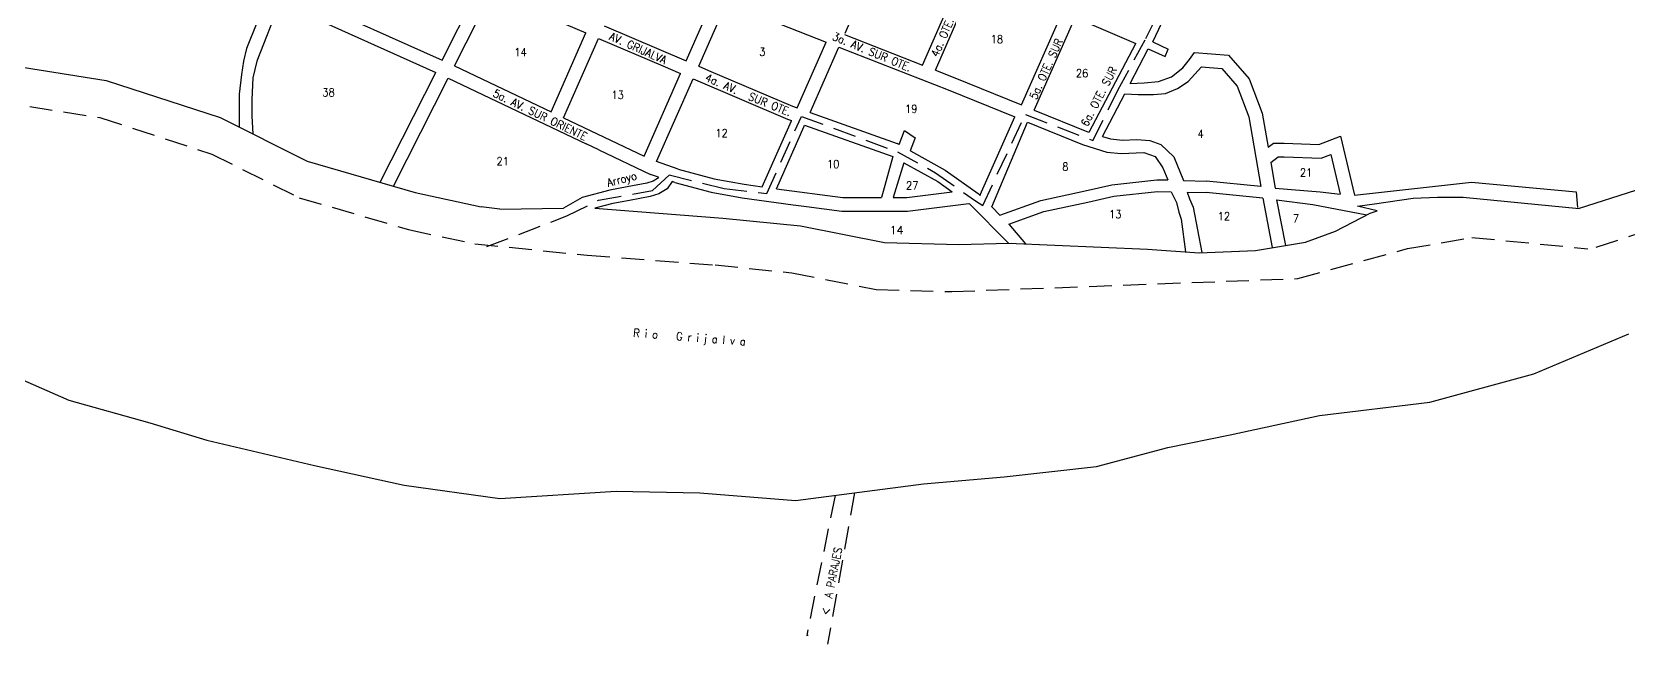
# Model space of a CAD drawing. Extents: x 518814 to 522207, y 1829203 to 1831578.
# Drawn here: x 520107 to 521503, y 1829228 to 1829764 of the extents above; entities that cross this region are included whole.
import ezdxf

# ---------------------------------------------------------------- set-up
doc = ezdxf.new("R2010")
doc.units = 0
doc.header["$LTSCALE"] = 80
doc.header["$MEASUREMENT"] = 0
doc.linetypes.add('HIDDEN', pattern=[0.375, 0.25, -0.125])
for name, color, linetype in [('4', 9, 'CONTINUOUS'), ('6', 10, 'HIDDEN'), ('9', 5, 'CONTINUOUS'), ('C', 1, 'CONTINUOUS'), ('D', 6, 'CONTINUOUS'), ('F', 15, 'CONTINUOUS')]:
    doc.layers.add(name, color=color, linetype=linetype)
doc.styles.add('ROMANS', font='romans', dxfattribs={"height": 7})

msp = doc.modelspace()

# ---------------------------------------------------------------- linework, layer by layer
at = {"layer": '4', "linetype": 'HIDDEN'}
for p, q in [((520749.985907, 1829622.2672), (520780.128371, 1829689.77311)), ((520780.128371, 1829689.77311), (520864.209979, 1829658.79981)), ((520976.054383, 1829691.361485), (521035.208023, 1829668.694911)), ((520864.209979, 1829658.79981), (520897.525334, 1829640.533505)), ((520897.525334, 1829640.533505), (520932.427133, 1829615.913703)), ((520932.427133, 1829615.913703), (520938.772915, 1829611.942767))]:
    msp.add_line(p, q, dxfattribs=at)
for points in [[(521035.208023, 1829668.694911), (521056.95979, 1829712.803394), (521081.558247, 1829758.050321), (521123.613674, 1829842.987533), (521163.265429, 1829932.643713), (521191.83138, 1829935.02513), (521211.668845, 1829938.994159), (521229.919314, 1829944.550799), (521249.756779, 1829953.282662), (521262.452757, 1829962.014525), (521270.387744, 1829971.540193)], [(522206.036266, 1829976.450205), (522169.037726, 1829960.261746), (522130.389025, 1829938.952659), (522086.302016, 1829917.451012), (522047.25207, 1829895.920698), (521975.361314, 1829863.918297), (521919.465375, 1829822.064475), (521878.400017, 1829792.981776), (521819.281514, 1829742.743609), (521774.609901, 1829707.586529), (521711.69591, 1829669.702884), (521658.685256, 1829639.578123), (521590.325574, 1829617.49785), (521522.800075, 1829590.441291), (521473.031625, 1829574.53392)], [(519742.656468, 1829717.430822), (519772.274491, 1829730.258529), (519834.289775, 1829738.577837), (519893.162819, 1829731.730996), (519976.190094, 1829725.111999), (520075.266623, 1829703.098762), (520166.273578, 1829688.79899), (520264.185934, 1829656.818454), (520340.613281, 1829618.626415), (520436.436348, 1829590.799894), (520494.474509, 1829578.254976)], [(520494.474509, 1829578.254976), (520592.658064, 1829568.388326)], [(520911.84773, 1829536.513495), (521214.411327, 1829547.881386), (521310.421625, 1829574.082697), (521366.686667, 1829583.872637)], [(521366.686667, 1829583.872637), (521468.219192, 1829574.020345)], [(520592.658064, 1829568.388326), (520704.505704, 1829559.788741), (520771.767342, 1829552.975358), (520845.521032, 1829538.241991), (520911.84773, 1829536.513495)]]:
    msp.add_lwpolyline(points, dxfattribs=at)
at = {"layer": '4', "color": 9, "linetype": 'HIDDEN'}
for points in [[(520938.772915, 1829611.942767), (520976.054383, 1829691.361485)], [(520504.860515, 1829575.888275), (520574.98673, 1829602.665767), (520602.668131, 1829616.516193), (520649.726513, 1829624.826449), (520664.489927, 1829638.676876), (520712.471022, 1829626.673173), (520749.985907, 1829622.2672)]]:
    msp.add_lwpolyline(points, dxfattribs=at)
at = {"layer": '6', "color": 10, "linetype": 'HIDDEN'}
for p, q in [((520809.491999, 1829358.210758), (520784.697226, 1829235.461627)), ((520826.6505, 1829360.44849), (520803.058619, 1829228.056422)), ((520784.697226, 1829235.461627), (520785.984555, 1829235.942444)), ((520784.697226, 1829235.461627), (520784.697226, 1829235.461627))]:
    msp.add_line(p, q, dxfattribs=at)
at = {"layer": '9', "linetype": 'CONTINUOUS'}
msp.add_line((520516.259132, 1829608.581502), (520499.777397, 1829610.758826), dxfattribs=at)
at = {"layer": '9'}
for points in [[(522206.652944, 1830017.178017), (522204.304267, 1830015.899798), (522154.996338, 1829994.325449), (522116.130249, 1829972.896505), (522072.04324, 1829951.394858), (522033.17715, 1829929.965913), (521960.520486, 1829897.622566), (521903.671986, 1829855.055485), (521862.30449, 1829825.758809), (521802.954583, 1829775.323998), (521759.049329, 1829740.770052), (521696.907207, 1829703.351188), (521645.097871, 1829673.909109), (521577.516723, 1829652.080303), (521510.008277, 1829625.030577), (521460.649969, 1829609.254299)], [(520051.236342, 1829742.120182), (520080.26918, 1829735.669545), (520171.853381, 1829721.279072), (520271.52342, 1829688.724434), (520347.772021, 1829650.621717), (520442.148438, 1829623.215296), (520499.777397, 1829610.758826)], [(521359.117444, 1829619.106591), (521460.649969, 1829609.254299)], [(520516.259132, 1829608.581502), (520571.847032, 1829609.355572)], [(520599.396794, 1829609.465581), (520711.389314, 1829600.854856), (520779.370324, 1829593.968603), (520852.681307, 1829579.323674), (520917.979154, 1829577.62199)], [(520052.506064, 1829479.408265), (520139.196505, 1829441.450952), (520209.96973, 1829421.548752), (520259.786574, 1829406.576662), (520354.090288, 1829384.391162), (520432.658542, 1829367.208474), (520516.375013, 1829355.319408), (520618.110245, 1829361.958019), (520691.239472, 1829360.365389), (520774.883241, 1829353.697243), (520886.95126, 1829368.312637), (520957.360974, 1829374.515035), (521038.176177, 1829383.473298), (521100.609107, 1829400.008482), (521155.28336, 1829411.213693), (521233.37905, 1829427.966984), (521329.820661, 1829439.753813), (521420.859596, 1829464.520238), (521503.921748, 1829499.61945)]]:
    msp.add_lwpolyline(points, dxfattribs=at)
at = {"layer": '9', "linetype": 'CONTINUOUS'}
for points in [[(520655.040423, 1829636.687295), (520654.156586, 1829635.40983), (520650.474019, 1829633.10676), (520644.769404, 1829631.394287), (520627.498987, 1829628.070939), (520612.403733, 1829625.3246), (520588.379556, 1829618.961212), (520571.847032, 1829609.355572)], [(520666.901907, 1829632.740533), (520662.617206, 1829626.54758), (520655.469227, 1829622.07725), (520647.635658, 1829619.725684), (520629.706798, 1829616.275632), (520615.018049, 1829613.60325), (520599.396794, 1829609.465581)], [(521336.683401, 1829619.236282), (521359.117444, 1829619.106591)], [(520961.412465, 1829578.774286), (521083.005418, 1829573.598332), (521128.051885, 1829570.453539), (521177.28872, 1829572.550068), (521221.287594, 1829579.887918), (521247.4774, 1829589.322296), (521277.857575, 1829605.04626), (521283.737545, 1829607.252663)], [(520917.979154, 1829577.62199), (520961.412465, 1829578.774286)]]:
    msp.add_lwpolyline(points, dxfattribs=at)
at = {"layer": 'F', "color": 15, "linetype": 'CONTINUOUS'}
for p, q in [((520818.242, 1829762.558), (520852.547, 1829840.34)), ((521087.500512, 1829754.998481), (521127.560295, 1829839.628521)), ((520886.171758, 1829734.591386), (520920.980302, 1829814.346885)), ((520328.181335, 1829800.54285), (520465.673, 1829739.058)), ((520465.684, 1829739.08), (520497.908, 1829802.739)), ((520476.64, 1829734.154), (520508.968, 1829798.018)), ((520508.968, 1829798.018), (520591.510011, 1829762.786422)), ((520897.355251, 1829730.215767), (520932.207673, 1829810.071744)), ((520323.613542, 1829789.439757), (520460.247, 1829728.339)), ((520689.156, 1829760.97), (520703.386, 1829793.223)), ((520690.237526, 1829733.693775), (520714.571, 1829788.846)), ((520736.352, 1829780.324), (520801.687, 1829754.761)), ((520972.697, 1829699.863), (521008.474, 1829781.03)), ((520983.821, 1829695.348), (521019.559, 1829776.427)), ((521019.559, 1829776.427), (521072.562, 1829753.548)), ((520561.136353, 1829693.667042), (520591.510011, 1829762.786422)), ((520571.978072, 1829688.508886), (520602.547453, 1829758.075234)), ((520602.547453, 1829758.075234), (520658.903, 1829734.021)), ((520607.376, 1829769.062), (520679.2, 1829738.405)), ((520679.199923, 1829738.405033), (520689.156, 1829760.97)), ((520817.719, 1829761.374), (520886.171758, 1829734.591386)), ((520776.316, 1829697.235), (520801.687, 1829754.761)), ((520787.653, 1829693.203), (520812.873, 1829750.385)), ((520812.873, 1829750.385), (520908.574, 1829712.94)), ((521031.788, 1829675.877), (521072.562, 1829753.548)), ((521067.765688, 1829718.59401), (521083.611, 1829748.778)), ((521087.500512, 1829754.998481), (521100.898671, 1829748.552334)), ((521124.006, 1829745.841), (521153.65, 1829743.293)), ((521153.65, 1829743.293), (521171.879, 1829722.615)), ((520411.534767, 1829632.105347), (520460.247, 1829728.339)), ((520476.524, 1829733.923), (520476.64, 1829734.154)), ((520476.524, 1829733.923), (520561.136353, 1829693.667042)), ((520658.903, 1829734.021), (520674.356, 1829727.425)), ((520690.237, 1829733.694), (520698.78, 1829730.047)), ((520698.78, 1829730.047), (520772.343, 1829698.648)), ((520897.355251, 1829730.215767), (520913.017, 1829724.088)), ((521130.14626, 1829733.269038), (521147.829, 1829731.749)), ((521147.829, 1829731.749), (521155.456614, 1829723.097082)), ((520423.261307, 1829628.700021), (520471.102, 1829723.213)), ((520471.102, 1829723.213), (520591.729638, 1829665.823048)), ((520642.401642, 1829655.003514), (520674.355437, 1829727.42524)), ((520653.395381, 1829650.19044), (520685.392936, 1829722.713431)), ((520685.392936, 1829722.713431), (520767.973, 1829687.466)), ((520913.017, 1829724.088), (520972.697, 1829699.863)), ((521155.456614, 1829723.097082), (521161.434, 1829716.317)), ((521161.434, 1829716.317), (521171.684, 1829689.308)), ((521171.879, 1829722.615), (521183.313, 1829692.485)), ((520908.574, 1829712.94), (520966.795536, 1829689.308034)), ((521043.436238, 1829672.248447), (521062.951522, 1829709.423427)), ((520571.978072, 1829688.508886), (520642.401642, 1829655.003514)), ((520745.877339, 1829628.219232), (520771.368, 1829686.017)), ((520767.973, 1829687.466), (520771.46, 1829686.225)), ((520771.368, 1829686.017), (520771.46, 1829686.225)), ((520772.343, 1829698.648), (520776.316, 1829697.235)), ((520787.653, 1829693.203), (520864.007, 1829666.046)), ((520983.821, 1829695.348), (521031.213, 1829676.111)), ((521171.684, 1829689.308), (521182.15972, 1829628.467239)), ((521183.313, 1829692.485), (521188.434073, 1829662.744756)), ((520758.25748, 1829626.551564), (520782.406, 1829681.305)), ((520782.406, 1829681.305), (520782.797, 1829682.193)), ((520782.797, 1829682.193), (520859.986, 1829654.74)), ((520977.921881, 1829684.791105), (521026.183, 1829665.201)), ((520602.859746, 1829660.527774), (520591.729638, 1829665.823048)), ((520602.859746, 1829660.527774), (520648.153, 1829638.979)), ((520865.488476, 1829665.228281), (520864.007, 1829666.046)), ((520875.482415, 1829659.712008), (520875.327985, 1829659.797248)), ((520672.261147, 1829643.578492), (520653.395381, 1829650.19044)), ((520859.986, 1829654.74), (520850.297453, 1829618.738907)), ((520869.651735, 1829649.223768), (520860.351416, 1829618.738907)), ((521190.721917, 1829649.458275), (521197.192973, 1829654.31468)), ((521190.721917, 1829649.458275), (521194.6103, 1829626.876783)), ((521197.192973, 1829654.31468), (521202.430934, 1829654.31468)), ((521202.430934, 1829654.31468), (521234.906293, 1829653.266416)), ((521234.906293, 1829653.266416), (521243.287031, 1829656.411209)), ((521243.287031, 1829656.411209), (521251.414259, 1829621.848332)), ((520655.040423, 1829636.687295), (520648.153, 1829638.979)), ((520669.205325, 1829631.974099), (520666.901907, 1829632.740533)), ((520936.625102, 1829621.084703), (520936.625102, 1829620.554374)), ((521183.775385, 1829618.175107), (521192.015851, 1829575.006165)), ((521195.710798, 1829616.654945), (521203.647493, 1829576.946015)), ((521227.566547, 1829612.585645), (521274.963435, 1829603.548331))]:
    msp.add_line(p, q, dxfattribs=at)
for points in [[(520312.653208, 1829794.341623), (520294.626743, 1829749.112504), (520291.901778, 1829738.204879), (520290.085134, 1829726.388286), (520288.26849, 1829709.117881), (520288.26849, 1829680.356639)], [(520323.613542, 1829789.439757), (520303.709962, 1829738.204879), (520300.076675, 1829723.66138), (520299.168353, 1829704.573037), (520299.168353, 1829690.029538), (520300.127615, 1829674.430434)], [(521083.611, 1829748.778), (521098.417533, 1829742.106193), (521100.898671, 1829748.552334)], [(521119.755344, 1829739.626909), (521124.006, 1829745.841)], [(521062.951522, 1829709.423427), (521074.62468, 1829708.824422), (521088.24338, 1829708.824422), (521098.719302, 1829709.872686), (521109.195224, 1829714.065743), (521118.623555, 1829720.355329), (521130.14626, 1829733.269038)], [(521067.765688, 1829718.59401), (521079.862642, 1829719.307064), (521092.433748, 1829720.355329), (521103.957263, 1829724.548386), (521113.800607, 1829732.189048), (521119.755344, 1829739.626909)], [(520936.625102, 1829621.084703), (520966.795536, 1829689.308034)], [(520865.488476, 1829665.228281), (520870.318181, 1829677.310288), (520879.746511, 1829671.020702), (520875.327985, 1829659.797248)], [(520946.569733, 1829610.603119), (520977.921881, 1829684.791105)], [(521043.436238, 1829672.248447), (521050.530059, 1829670.038644), (521061.005981, 1829668.99038), (521073.606122, 1829669.711057), (521085.019365, 1829668.719343), (521094.447702, 1829665.248338), (521105.860955, 1829654.339485), (521114.402331, 1829633.596097)], [(521188.434073, 1829662.744756), (521193.19092, 1829666.31468), (521202.624556, 1829666.31468), (521232.916769, 1829665.336885), (521251.845341, 1829672.439653), (521263.971255, 1829620.871459)], [(520875.482415, 1829659.712008), (520905.789678, 1829642.863425), (520934.82983, 1829622.350841), (520936.625102, 1829620.554374)], [(521026.183, 1829665.201), (521047.387282, 1829658.507737), (521059.958389, 1829657.459473), (521079.560859, 1829658.306341), (521089.485418, 1829654.835342), (521096.432618, 1829644.918202), (521100.765764, 1829634.189573)], [(520869.651735, 1829649.223768), (520899.394209, 1829632.689166), (520912.080552, 1829623.728136)], [(520669.205325, 1829631.974099), (520701.107267, 1829623.573259), (520728.160572, 1829618.497386), (520772.864278, 1829612.475571)], [(520672.261147, 1829643.578492), (520703.745039, 1829635.287739), (520730.069279, 1829630.348657), (520745.877339, 1829628.219232)], [(520953.811906, 1829603.356122), (520989.437522, 1829616.153009), (521028.495137, 1829624.603316), (521051.799209, 1829629.903093), (521091.177367, 1829634.162923), (521100.765764, 1829634.189573)], [(521114.402331, 1829633.596097), (521134.459431, 1829633.106585)], [(521182.15972, 1829628.467239), (521134.459431, 1829633.106585)], [(521263.971255, 1829620.871459), (521366.525169, 1829632.359424), (521457.873792, 1829623.713153), (521459.108233, 1829610.126155)], [(520758.25748, 1829626.551564), (520816.255733, 1829618.738907), (520850.297453, 1829618.738907)], [(520860.351416, 1829618.738907), (520872.193282, 1829618.738907), (520912.080552, 1829623.728136)], [(520961.62557, 1829595.537254), (520992.19708, 1829606.518682), (521030.661291, 1829614.840603), (521053.451278, 1829620.023468), (521091.594945, 1829624.149753), (521103.638313, 1829623.855824)], [(521103.638313, 1829623.855824), (521108.147632, 1829614.480638), (521110.242817, 1829606.094524), (521112.338001, 1829599.804939), (521116.2705, 1829571.276023)], [(521117.729158, 1829623.511925), (521119.671147, 1829617.625431), (521122.813924, 1829610.287581), (521130.533929, 1829570.559226)], [(521117.729158, 1829623.511925), (521134.215445, 1829623.109562)], [(521183.934575, 1829618.159257), (521134.215445, 1829623.109562)], [(521194.6103, 1829626.876783), (521233.858701, 1829623.915017), (521251.414259, 1829621.848332)], [(521195.710798, 1829616.654945), (521227.566547, 1829612.585645)], [(520772.864278, 1829612.475571), (520784.516417, 1829610.90597)], [(520784.516417, 1829610.90597), (520815.451136, 1829606.738907), (520872.940869, 1829606.738907), (520926.625885, 1829613.454004)], [(520926.625885, 1829613.454004), (520927.067698, 1829613.141928), (520961.412465, 1829578.774286)], [(520946.569733, 1829610.603119), (520953.811906, 1829603.356122)], [(520961.62557, 1829595.537254), (520976.061841, 1829578.150693)]]:
    msp.add_lwpolyline(points, dxfattribs=at)
at = {"layer": 'F', "linetype": 'CONTINUOUS'}
msp.add_lwpolyline([(521283.737545, 1829607.252663), (521266.715221, 1829611.302565), (521281.602074, 1829613.285992), (521315.34559, 1829618.244568), (521336.683401, 1829619.236282)], dxfattribs=at)

# ---------------------------------------------------------------- texts
at = {"layer": '9', "color": 5, "linetype": 'CONTINUOUS', "style": 'ROMANS', "width": 0.9}
for s, rotation, p in [('Arroyo', 14.679385, (520611.079205, 1829628.160614)), ('R i o   G r i j a l v a', 355.443785, (520632.826786, 1829497.073619))]:
    msp.add_text(s, height=7, rotation=rotation, dxfattribs=at).set_placement(p)
at = {"layer": 'C', "color": 1, "linetype": 'CONTINUOUS', "style": 'ROMANS', "width": 0.9}
for s, p in [('18', (520945.737293, 1829753.907451)), ('14', (520528.972251, 1829742.503253)), ('3', (520743.110801, 1829742.787999)), ('26', (521020.279294, 1829724.14176)), ('38', (520360.919295, 1829707.29292)), ('13', (520613.942456, 1829705.044054)), ('19', (520870.818611, 1829692.922877)), ('12', (520704.841352, 1829671.7016)), ('4', (521126.713563, 1829670.996501)), ('21', (520513.269091, 1829647.03796)), ('10', (520802.450311, 1829644.560079)), ('8', (521008.407201, 1829642.343719)), ('21', (521216.291011, 1829637.166938)), ('27', (520871.648209, 1829625.889986)), ('13', (521049.34413, 1829600.667728)), ('12', (521144.35662, 1829598.947263)), ('7', (521210.009786, 1829597.035493))]:
    msp.add_text(s, height=7, dxfattribs=at).set_placement(p)
at = {"layer": 'C', "color": 1, "linetype": 'CONTINUOUS', "style": 'ROMANS'}
msp.add_text('14', height=7, dxfattribs=at).set_placement((520857.397902, 1829586.796915))
at = {"layer": 'D', "color": 6, "linetype": 'CONTINUOUS', "style": 'ROMANS', "width": 0.9}
for s, rotation, p in [('4a. OTE.', 66.502559, (520899.541199, 1829741.21558)), ('AV. GRIJALVA', 335.773785, (520611.322422, 1829757.334914)), ('3a. AV. SUR OTE.', 337.433785, (520806.482886, 1829757.120908)), ('5a. OTE. SUR', 65.743785, (520985.689735, 1829703.920932)), ('6a. OTE. SUR', 62.713785, (521030.471759, 1829680.255513)), ('4a. AV.', 336.174072, (520695.208298, 1829721.268685)), ('5a. AV. SUR ORIENTE', 334.206907, (520509.522027, 1829707.525988)), ('SUR OTE.', 337.988209, (520733.01155, 1829704.591337)), ('<  A PARAJES', 78.543785, (520803.870357, 1829252.927069))]:
    msp.add_text(s, height=7, rotation=rotation, dxfattribs=at).set_placement(p)

doc.saveas('drawing.dxf')
